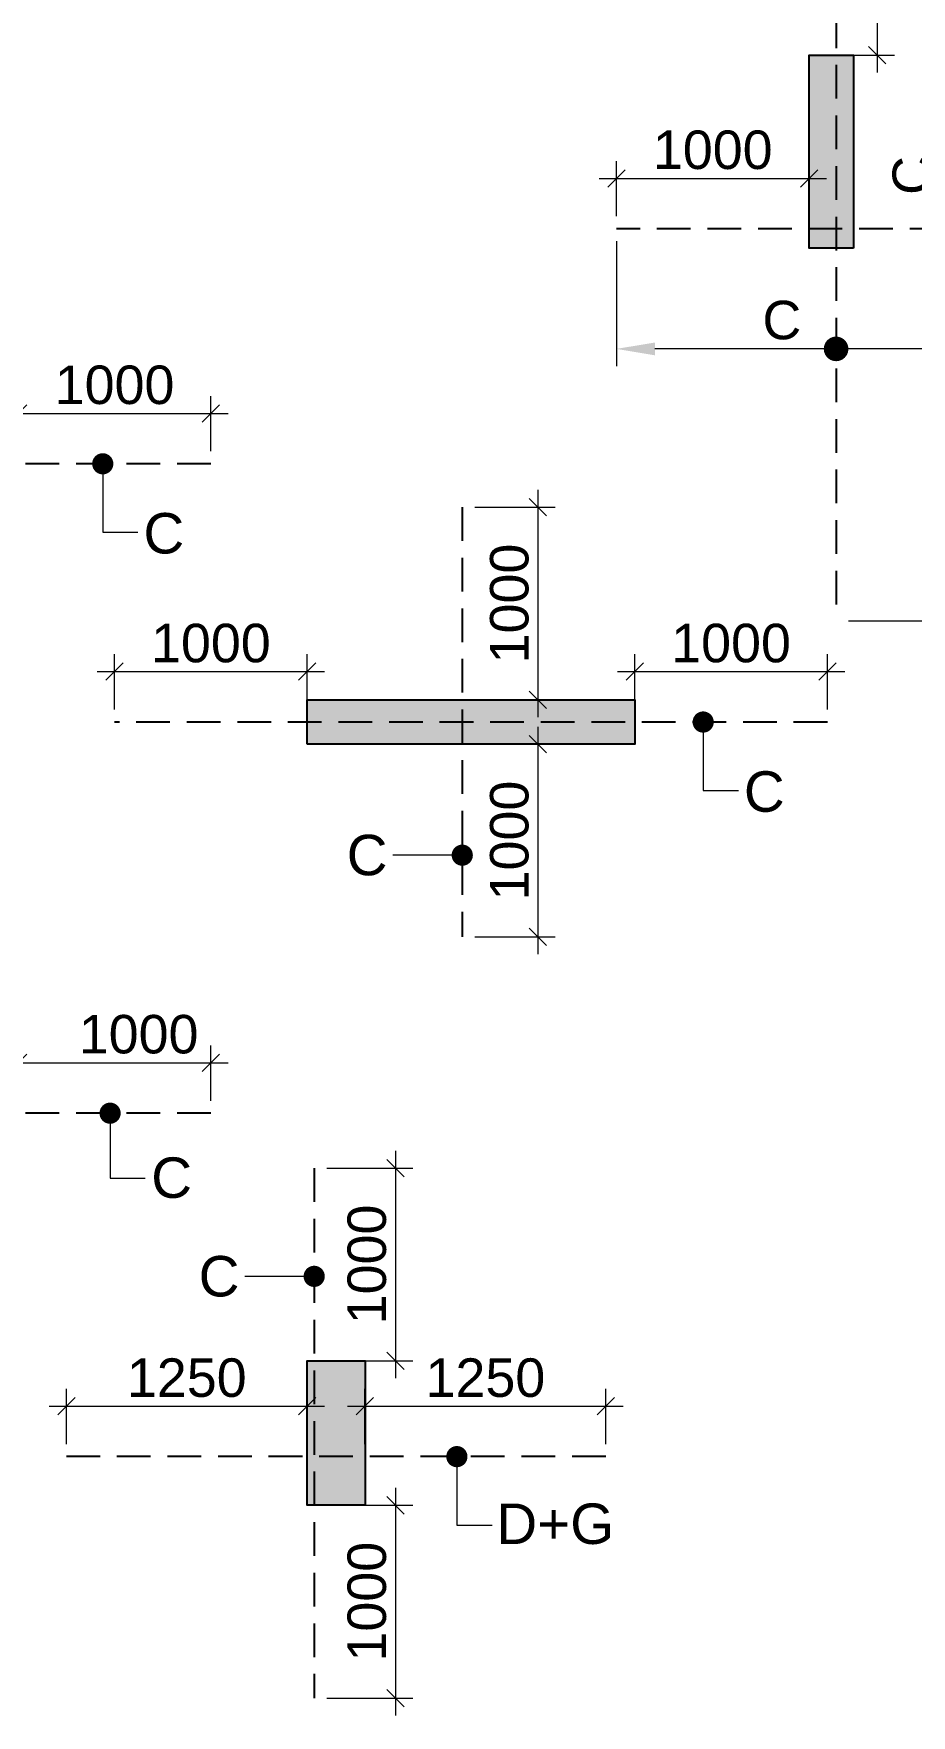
# Model space of a CAD drawing. Header units: millimetres. Extents: x 1123469 to 1752051, y -126924 to 196924.
# Drawn here: x 1517819 to 1522375, y 142484 to 151212 of the extents above; entities that cross this region are included whole.
import ezdxf

# ---------------------------------------------------------------- set-up
doc = ezdxf.new("R2010")
doc.units = ezdxf.units.MM
doc.header["$LTSCALE"] = 500
doc.header["$MEASUREMENT"] = 0
doc.header["$PDMODE"] = 34
doc.linetypes.add('CONTINOUS', pattern=[0])
doc.linetypes.add('HIDDEN', pattern=[0.375, 0.25, -0.125])
doc.layers.get('Defpoints').update_dxf_attribs({"lineweight": 0})
for name, color, linetype, lineweight in [('ARWO', 1, 'Continuous', 18), ('CUT OUT', 1, 'Continuous', 13), ('dim-M', 1, 'Continuous', 15), ('TOWER COL HATCH', 253, 'Continuous', 20)]:
    doc.layers.add(name, color=color, linetype=linetype, lineweight=lineweight)
for name, color, linetype in [('COL. DIM', 3, 'Continuous'), ('reinf.', 4, 'Continuous'), ('TEXT 1', 1, 'Continuous'), ('TOWER AREA COLUMN.', 6, 'Continuous')]:
    doc.layers.add(name, color=color, linetype=linetype)
doc.styles.add('3mm', font='arial.ttf')
doc.dimstyles.new('PARAMVEER', dxfattribs={"dimtxt": 200, "dimasz": 100, "dimexe": 0, "dimexo": 25, "dimgap": 10, "dimtad": 1, "dimdec": 0, "dimrnd": 5, "dimzin": 0, "dimdsep": 46, "dimtxsty": '3mm', "dimblk": 'OBLIQUE', "dimcen": 0.09, "dimdle": 75, "dimclrd": 1, "dimclre": 1, "dimclrt": 3, "dimadec": 0, "dimazin": 0, "dimtfac": 1, "dimtdec": 0, "dimtmove": 1, "dimatfit": 3, "dimfxl": 100, "dimtolj": 1, "dimtzin": 0, "dimlwd": 18, "dimlwe": 5, "dimarcsym": 0})
doc.dimstyles.new('PARAMVEER BEAM', dxfattribs={"dimtxt": 200, "dimasz": 100, "dimexe": 0, "dimexo": 0, "dimgap": 10, "dimtad": 1, "dimdec": 0, "dimzin": 0, "dimdsep": 46, "dimtxsty": '3mm', "dimblk": 'ARCHTICK', "dimcen": 0.09, "dimdle": 75, "dimclrd": 1, "dimclre": 1, "dimclrt": 3, "dimadec": 0, "dimazin": 0, "dimtfac": 1, "dimtdec": 0, "dimtmove": 1, "dimatfit": 3, "dimfxl": 100, "dimtolj": 1, "dimtzin": 0, "dimlwd": 18, "dimlwe": 5, "dimarcsym": 0})

# ---------------------------------------------------------------- blocks, each defined once
blk = doc.blocks.new('3tgra')
at = {"layer": 'TOWER COL HATCH'}
h = blk.add_hatch(color=253, dxfattribs=at)
h.dxf.hatch_style = 1
h.paths.add_polyline_path([(1383490.6, 87076.6), (1383720.6, 87076.6), (1383720.6, 88076.6), (1383490.6, 88076.6)])
h = blk.add_hatch(color=253, dxfattribs=at)
h.dxf.hatch_style = 1
h.paths.add_polyline_path([(1386325.6, 84501.6), (1386325.6, 84731.6), (1384625.6, 84731.6), (1384625.6, 84501.6)])
h = blk.add_hatch(color=253, dxfattribs=at)
h.dxf.hatch_style = 1
h.paths.add_polyline_path([(1386025.6, 80551.7), (1386325.6, 80551.7), (1386325.6, 81301.7), (1386025.6, 81301.7)])
at = {"layer": 'TOWER AREA COLUMN.', "color": 4}
for points in [[(1383490.6, 87076.6), (1383720.6, 87076.6), (1383720.6, 88076.6), (1383490.6, 88076.6)], [(1386325.6, 84501.6), (1386325.6, 84731.6), (1384625.6, 84731.6), (1384625.6, 84501.6)], [(1386025.6, 80551.7), (1386325.6, 80551.7), (1386325.6, 81301.7), (1386025.6, 81301.7)]]:
    blk.add_lwpolyline(points, close=True, dxfattribs=at)
blk = doc.blocks.new('_Oblique')
at = {"color": 0, "linetype": 'ByBlock', "lineweight": -2}
blk.add_line((-0.5, -0.5), (0.5, 0.5), dxfattribs=at)
blk = doc.blocks.new('*D921')
at = {"layer": 'COL. DIM', "color": 1, "lineweight": 18, "ltscale": 10, "transparency": 16777216}
blk.add_line((1523122.1, 149254.1), (1523122.1, 148074.1), dxfattribs=at)
at = {"layer": 'COL. DIM', "color": 1, "linetype": 'CONTINOUS', "lineweight": 5, "ltscale": 10, "transparency": 16777216}
for p, q in [((1523609.3, 149164.1), (1523032.1, 149164.1)), ((1522049.5, 148164.1), (1523212.1, 148164.1))]:
    blk.add_line(p, q, dxfattribs=at)
at = {"layer": 'Defpoints', "color": 0, "ltscale": 10, "transparency": 16777216}
for p in [(1523674.3, 149164.1), (1521984.5, 148164.1), (1523122.1, 148164.1)]:
    blk.add_point(p, dxfattribs=at)
at = {"layer": 'COL. DIM', "color": 1, "lineweight": 18, "ltscale": 10, "transparency": 16777216, "xscale": 90, "yscale": 90, "zscale": 90}
for p, rotation in [((1523122.1, 149164.1), 90), ((1523122.1, 148164.1), 270)]:
    blk.add_blockref('_Oblique', p, dxfattribs=dict(at, rotation=rotation))
at = {"layer": 'COL. DIM', "color": 3, "ltscale": 10, "transparency": 16777216, "insert": (1522975, 148664.1), "char_height": 200, "attachment_point": 5, "rotation": 90, "style": '3mm'}
blk.add_mtext('\\A1;1000', dxfattribs=at)
blk = doc.blocks.new('*D922')
at = {"layer": 'COL. DIM', "color": 1, "linetype": 'CONTINOUS', "lineweight": 5, "ltscale": 10, "transparency": 16777216}
for p, q in [((1520844.3, 150263.9), (1520844.3, 150550.5)), ((1521844.3, 150263.9), (1521844.3, 150550.5))]:
    blk.add_line(p, q, dxfattribs=at)
at = {"layer": 'COL. DIM', "color": 1, "lineweight": 18, "ltscale": 10, "transparency": 16777216}
blk.add_line((1520754.3, 150460.5), (1521934.3, 150460.5), dxfattribs=at)
at = {"layer": 'Defpoints', "color": 0, "ltscale": 10, "transparency": 16777216}
for p in [(1521844.3, 150460.5), (1520844.3, 150198.9), (1521844.3, 150198.9)]:
    blk.add_point(p, dxfattribs=at)
at = {"layer": 'COL. DIM', "color": 1, "lineweight": 18, "ltscale": 10, "transparency": 16777216, "xscale": 90, "yscale": 90, "zscale": 90, "rotation": 180}
blk.add_blockref('_Oblique', (1520844.3, 150460.5), dxfattribs=at)
at = {"layer": 'COL. DIM', "color": 1, "lineweight": 18, "ltscale": 10, "transparency": 16777216, "xscale": 90, "yscale": 90, "zscale": 90}
blk.add_blockref('_Oblique', (1521844.3, 150460.5), dxfattribs=at)
at = {"layer": 'COL. DIM', "color": 3, "ltscale": 10, "transparency": 16777216, "insert": (1521344.3, 150607.6), "char_height": 200, "attachment_point": 5, "style": '3mm'}
blk.add_mtext('\\A1;1000', dxfattribs=at)
blk = doc.blocks.new('*D923')
at = {"layer": 'COL. DIM', "color": 1, "lineweight": 18, "ltscale": 10, "transparency": 16777216}
blk.add_line((1522196.9, 152189.1), (1522196.9, 151009.1), dxfattribs=at)
at = {"layer": 'COL. DIM', "color": 1, "linetype": 'CONTINOUS', "lineweight": 5, "ltscale": 10, "transparency": 16777216}
for p, q in [((1522049.5, 152099.1), (1522286.9, 152099.1)), ((1522049.5, 151099.1), (1522286.9, 151099.1))]:
    blk.add_line(p, q, dxfattribs=at)
at = {"layer": 'Defpoints', "color": 0, "ltscale": 10, "transparency": 16777216}
for p in [(1521984.5, 152099.1), (1521984.5, 151099.1), (1522196.9, 151099.1)]:
    blk.add_point(p, dxfattribs=at)
at = {"layer": 'COL. DIM', "color": 1, "lineweight": 18, "ltscale": 10, "transparency": 16777216, "xscale": 90, "yscale": 90, "zscale": 90}
for p, rotation in [((1522196.9, 152099.1), 90), ((1522196.9, 151099.1), 270)]:
    blk.add_blockref('_Oblique', p, dxfattribs=dict(at, rotation=rotation))
at = {"layer": 'COL. DIM', "color": 3, "ltscale": 10, "transparency": 16777216, "insert": (1522049.8, 151664.9), "char_height": 200, "attachment_point": 5, "rotation": 90, "style": '3mm'}
blk.add_mtext('\\A1;1000', dxfattribs=at)
blk = doc.blocks.new('*D925')
at = {"layer": 'COL. DIM', "color": 1, "linetype": 'CONTINOUS', "lineweight": 5, "ltscale": 10, "transparency": 16777216}
for p, q in [((1520844.3, 150133.9), (1520844.3, 149485.5)), ((1524904.3, 150133.9), (1524904.3, 149485.5))]:
    blk.add_line(p, q, dxfattribs=at)
at = {"layer": 'COL. DIM', "color": 1, "lineweight": 18, "ltscale": 10, "transparency": 16777216}
blk.add_line((1524704.3, 149575.5), (1521044.3, 149575.5), dxfattribs=at)
at = {"layer": 'COL. DIM', "color": 1, "ltscale": 10, "transparency": 16777216}
for points in [[(1521044.3, 149608.8), (1521044.3, 149542.1), (1520844.3, 149575.5)], [(1524704.3, 149608.8), (1524704.3, 149542.1), (1524904.3, 149575.5)]]:
    blk.add_solid(points, dxfattribs=at)
at = {"layer": 'Defpoints', "color": 0, "ltscale": 10, "transparency": 16777216}
for p in [(1520844.3, 150198.9), (1524904.3, 150198.9), (1520844.3, 149575.5)]:
    blk.add_point(p, dxfattribs=at)
at = {"layer": 'COL. DIM', "color": 3, "ltscale": 10, "transparency": 16777216, "insert": (1521703.1, 149723.9), "char_height": 200, "attachment_point": 5, "style": '3mm'}
blk.add_mtext('\\A1;C', dxfattribs=at)
blk = doc.blocks.new('*D926')
at = {"layer": 'COL. DIM', "color": 1, "linetype": 'CONTINOUS', "lineweight": 5, "ltscale": 10, "transparency": 16777216}
for p, q in [((1522049.5, 152099.1), (1522617.4, 152099.1)), ((1522049.5, 148164.1), (1522617.4, 148164.1))]:
    blk.add_line(p, q, dxfattribs=at)
at = {"layer": 'COL. DIM', "color": 1, "lineweight": 18, "ltscale": 10, "transparency": 16777216}
blk.add_line((1522527.4, 151899.1), (1522527.4, 148364.1), dxfattribs=at)
at = {"layer": 'COL. DIM', "color": 1, "ltscale": 10, "transparency": 16777216}
for points in [[(1522494.1, 151899.1), (1522560.7, 151899.1), (1522527.4, 152099.1)], [(1522494.1, 148364.1), (1522560.7, 148364.1), (1522527.4, 148164.1)]]:
    blk.add_solid(points, dxfattribs=at)
at = {"layer": 'Defpoints', "color": 0, "ltscale": 10, "transparency": 16777216}
for p in [(1521984.5, 152099.1), (1521984.5, 148164.1), (1522527.4, 148164.1)]:
    blk.add_point(p, dxfattribs=at)
at = {"layer": 'COL. DIM', "color": 3, "ltscale": 10, "transparency": 16777216, "insert": (1522379, 150475.4), "char_height": 200, "attachment_point": 5, "rotation": 90, "style": '3mm'}
blk.add_mtext('\\A1;C', dxfattribs=at)
blk = doc.blocks.new('*D927')
at = {"layer": 'COL. DIM', "color": 1, "lineweight": 18, "ltscale": 10, "transparency": 16777216}
blk.add_line((1520436.5, 147614.1), (1520436.5, 146434.1), dxfattribs=at)
at = {"layer": 'COL. DIM', "color": 1, "linetype": 'CONTINOUS', "lineweight": 5, "ltscale": 10, "transparency": 16777216}
for p, q in [((1520109.1, 147524.1), (1520526.5, 147524.1)), ((1520109.1, 146524.1), (1520526.5, 146524.1))]:
    blk.add_line(p, q, dxfattribs=at)
at = {"layer": 'Defpoints', "color": 0, "ltscale": 10, "transparency": 16777216}
for p in [(1520044.1, 147524.1), (1520044.1, 146524.1), (1520436.5, 146524.1)]:
    blk.add_point(p, dxfattribs=at)
at = {"layer": 'COL. DIM', "color": 1, "lineweight": 18, "ltscale": 10, "transparency": 16777216, "xscale": 90, "yscale": 90, "zscale": 90}
for p, rotation in [((1520436.5, 147524.1), 90), ((1520436.5, 146524.1), 270)]:
    blk.add_blockref('_Oblique', p, dxfattribs=dict(at, rotation=rotation))
at = {"layer": 'COL. DIM', "color": 3, "ltscale": 10, "transparency": 16777216, "insert": (1520289.4, 147024.1), "char_height": 200, "attachment_point": 5, "rotation": 90, "style": '3mm'}
blk.add_mtext('\\A1;1000', dxfattribs=at)
blk = doc.blocks.new('_ArchTick')
at = {"color": 0, "linetype": 'ByBlock', "const_width": 0.15}
blk.add_lwpolyline([(-0.5, -0.5), (0.5, 0.5)], dxfattribs=at)
blk = doc.blocks.new('*D928')
at = {"layer": 'COL. DIM', "color": 1, "linetype": 'CONTINOUS', "lineweight": 5, "ltscale": 10, "transparency": 16777216}
for p, q in [((1520939.3, 147704.1), (1520939.3, 147990.6)), ((1521939.3, 147704.1), (1521939.3, 147990.6))]:
    blk.add_line(p, q, dxfattribs=at)
at = {"layer": 'COL. DIM', "color": 1, "lineweight": 18, "ltscale": 10, "transparency": 16777216}
blk.add_line((1520849.3, 147900.6), (1522029.3, 147900.6), dxfattribs=at)
at = {"layer": 'Defpoints', "color": 0, "ltscale": 10, "transparency": 16777216}
for p in [(1521939.3, 147900.6), (1520939.3, 147639.1), (1521939.3, 147639.1)]:
    blk.add_point(p, dxfattribs=at)
at = {"layer": 'COL. DIM', "color": 1, "lineweight": 18, "ltscale": 10, "transparency": 16777216, "xscale": 90, "yscale": 90, "zscale": 90, "rotation": 180}
blk.add_blockref('_Oblique', (1520939.3, 147900.6), dxfattribs=at)
at = {"layer": 'COL. DIM', "color": 1, "lineweight": 18, "ltscale": 10, "transparency": 16777216, "xscale": 90, "yscale": 90, "zscale": 90}
blk.add_blockref('_Oblique', (1521939.3, 147900.6), dxfattribs=at)
at = {"layer": 'COL. DIM', "color": 3, "ltscale": 10, "transparency": 16777216, "insert": (1521439.3, 148047.7), "char_height": 200, "attachment_point": 5, "style": '3mm'}
blk.add_mtext('\\A1;1000', dxfattribs=at)
blk = doc.blocks.new('*D929')
at = {"layer": 'COL. DIM', "color": 1, "linetype": 'CONTINOUS', "lineweight": 5, "ltscale": 10, "transparency": 16777216}
for p, q in [((1518239.3, 147704.1), (1518239.3, 147990.6)), ((1519239.3, 147704.1), (1519239.3, 147990.6))]:
    blk.add_line(p, q, dxfattribs=at)
at = {"layer": 'COL. DIM', "color": 1, "lineweight": 18, "ltscale": 10, "transparency": 16777216}
blk.add_line((1518149.3, 147900.6), (1519329.3, 147900.6), dxfattribs=at)
at = {"layer": 'Defpoints', "color": 0, "ltscale": 10, "transparency": 16777216}
for p in [(1519239.3, 147900.6), (1518239.3, 147639.1), (1519239.3, 147639.1)]:
    blk.add_point(p, dxfattribs=at)
at = {"layer": 'COL. DIM', "color": 1, "lineweight": 18, "ltscale": 10, "transparency": 16777216, "xscale": 90, "yscale": 90, "zscale": 90, "rotation": 180}
blk.add_blockref('_Oblique', (1518239.3, 147900.6), dxfattribs=at)
at = {"layer": 'COL. DIM', "color": 1, "lineweight": 18, "ltscale": 10, "transparency": 16777216, "xscale": 90, "yscale": 90, "zscale": 90}
blk.add_blockref('_Oblique', (1519239.3, 147900.6), dxfattribs=at)
at = {"layer": 'COL. DIM', "color": 3, "ltscale": 10, "transparency": 16777216, "insert": (1518739.3, 148047.7), "char_height": 200, "attachment_point": 5, "style": '3mm'}
blk.add_mtext('\\A1;1000', dxfattribs=at)
blk = doc.blocks.new('*D930')
at = {"layer": 'COL. DIM', "color": 1, "lineweight": 18, "ltscale": 10, "transparency": 16777216}
blk.add_line((1520436.5, 148844.1), (1520436.5, 147664.1), dxfattribs=at)
at = {"layer": 'COL. DIM', "color": 1, "linetype": 'CONTINOUS', "lineweight": 5, "ltscale": 10, "transparency": 16777216}
for p, q in [((1520109.1, 148754.1), (1520526.5, 148754.1)), ((1520109.1, 147754.1), (1520526.5, 147754.1))]:
    blk.add_line(p, q, dxfattribs=at)
at = {"layer": 'Defpoints', "color": 0, "ltscale": 10, "transparency": 16777216}
for p in [(1520044.1, 148754.1), (1520044.1, 147754.1), (1520436.5, 147754.1)]:
    blk.add_point(p, dxfattribs=at)
at = {"layer": 'COL. DIM', "color": 1, "lineweight": 18, "ltscale": 10, "transparency": 16777216, "xscale": 90, "yscale": 90, "zscale": 90}
for p, rotation in [((1520436.5, 148754.1), 90), ((1520436.5, 147754.1), 270)]:
    blk.add_blockref('_Oblique', p, dxfattribs=dict(at, rotation=rotation))
at = {"layer": 'COL. DIM', "color": 3, "ltscale": 10, "transparency": 16777216, "insert": (1520289.4, 148254.1), "char_height": 200, "attachment_point": 5, "rotation": 90, "style": '3mm'}
blk.add_mtext('\\A1;1000', dxfattribs=at)
blk = doc.blocks.new('*D936')
at = {"layer": 'COL. DIM', "color": 1, "linetype": 'CONTINOUS', "lineweight": 5, "ltscale": 10, "transparency": 16777216}
for p, q in [((1517739.3, 149044.2), (1517739.3, 149330.8)), ((1518739.3, 149044.2), (1518739.3, 149330.8))]:
    blk.add_line(p, q, dxfattribs=at)
at = {"layer": 'COL. DIM', "color": 1, "lineweight": 18, "ltscale": 10, "transparency": 16777216}
blk.add_line((1517649.3, 149240.8), (1518829.3, 149240.8), dxfattribs=at)
at = {"layer": 'Defpoints', "color": 0, "ltscale": 10, "transparency": 16777216}
for p in [(1518739.3, 149240.8), (1517739.3, 148979.2), (1518739.3, 148979.2)]:
    blk.add_point(p, dxfattribs=at)
at = {"layer": 'COL. DIM', "color": 1, "lineweight": 18, "ltscale": 10, "transparency": 16777216, "xscale": 90, "yscale": 90, "zscale": 90, "rotation": 180}
blk.add_blockref('_Oblique', (1517739.3, 149240.8), dxfattribs=at)
at = {"layer": 'COL. DIM', "color": 1, "lineweight": 18, "ltscale": 10, "transparency": 16777216, "xscale": 90, "yscale": 90, "zscale": 90}
blk.add_blockref('_Oblique', (1518739.3, 149240.8), dxfattribs=at)
at = {"layer": 'COL. DIM', "color": 3, "ltscale": 10, "transparency": 16777216, "insert": (1518239.3, 149387.9), "char_height": 200, "attachment_point": 5, "style": '3mm'}
blk.add_mtext('\\A1;1000', dxfattribs=at)
blk = doc.blocks.new('*D972')
at = {"layer": 'COL. DIM', "color": 1, "linetype": 'CONTINOUS', "lineweight": 5, "ltscale": 10, "transparency": 16777216}
for p, q in [((1517739.2, 145674.2), (1517739.2, 145960.8)), ((1518739.2, 145674.2), (1518739.2, 145960.8))]:
    blk.add_line(p, q, dxfattribs=at)
at = {"layer": 'COL. DIM', "color": 1, "lineweight": 18, "ltscale": 10, "transparency": 16777216}
blk.add_line((1517649.2, 145870.8), (1518829.2, 145870.8), dxfattribs=at)
at = {"layer": 'Defpoints', "color": 0, "ltscale": 10, "transparency": 16777216}
for p in [(1518739.2, 145870.8), (1517739.2, 145609.2), (1518739.2, 145609.2)]:
    blk.add_point(p, dxfattribs=at)
at = {"layer": 'COL. DIM', "color": 1, "lineweight": 18, "ltscale": 10, "transparency": 16777216, "xscale": 90, "yscale": 90, "zscale": 90, "rotation": 180}
blk.add_blockref('_Oblique', (1517739.2, 145870.8), dxfattribs=at)
at = {"layer": 'COL. DIM', "color": 1, "lineweight": 18, "ltscale": 10, "transparency": 16777216, "xscale": 90, "yscale": 90, "zscale": 90}
blk.add_blockref('_Oblique', (1518739.2, 145870.8), dxfattribs=at)
at = {"layer": 'COL. DIM', "color": 3, "ltscale": 10, "transparency": 16777216, "insert": (1518364.2, 146017.9), "char_height": 200, "attachment_point": 5, "style": '3mm'}
blk.add_mtext('\\A1;1000', dxfattribs=at)
blk = doc.blocks.new('*D975')
at = {"layer": 'COL. DIM', "color": 1, "lineweight": 18, "ltscale": 10, "transparency": 16777216}
blk.add_line((1519696.8, 143664.2), (1519696.8, 142484.2), dxfattribs=at)
at = {"layer": 'COL. DIM', "color": 1, "linetype": 'CONTINOUS', "lineweight": 5, "ltscale": 10, "transparency": 16777216}
for p, q in [((1519340.6, 143574.2), (1519786.8, 143574.2)), ((1519340.6, 142574.2), (1519786.8, 142574.2))]:
    blk.add_line(p, q, dxfattribs=at)
at = {"layer": 'Defpoints', "color": 0, "ltscale": 10, "transparency": 16777216}
for p in [(1519275.6, 143574.2), (1519275.6, 142574.2), (1519696.8, 142574.2)]:
    blk.add_point(p, dxfattribs=at)
at = {"layer": 'COL. DIM', "color": 1, "lineweight": 18, "ltscale": 10, "transparency": 16777216, "xscale": 90, "yscale": 90, "zscale": 90}
for p, rotation in [((1519696.8, 143574.2), 90), ((1519696.8, 142574.2), 270)]:
    blk.add_blockref('_Oblique', p, dxfattribs=dict(at, rotation=rotation))
at = {"layer": 'COL. DIM', "color": 3, "ltscale": 10, "transparency": 16777216, "insert": (1519549.7, 143074.2), "char_height": 200, "attachment_point": 5, "rotation": 90, "style": '3mm'}
blk.add_mtext('\\A1;1000', dxfattribs=at)
blk = doc.blocks.new('*D976')
at = {"layer": 'COL. DIM', "color": 1, "linetype": 'CONTINOUS', "lineweight": 5, "ltscale": 10, "transparency": 16777216}
for p, q in [((1519539.2, 143891.9), (1519539.2, 144178.4)), ((1520789.2, 143891.9), (1520789.2, 144178.4))]:
    blk.add_line(p, q, dxfattribs=at)
at = {"layer": 'COL. DIM', "color": 1, "lineweight": 18, "ltscale": 10, "transparency": 16777216}
blk.add_line((1519449.2, 144088.4), (1520879.2, 144088.4), dxfattribs=at)
at = {"layer": 'Defpoints', "color": 0, "ltscale": 10, "transparency": 16777216}
for p in [(1520789.2, 144088.4), (1519539.2, 143826.9), (1520789.2, 143826.9)]:
    blk.add_point(p, dxfattribs=at)
at = {"layer": 'COL. DIM', "color": 1, "lineweight": 18, "ltscale": 10, "transparency": 16777216, "xscale": 90, "yscale": 90, "zscale": 90, "rotation": 180}
blk.add_blockref('_Oblique', (1519539.2, 144088.4), dxfattribs=at)
at = {"layer": 'COL. DIM', "color": 1, "lineweight": 18, "ltscale": 10, "transparency": 16777216, "xscale": 90, "yscale": 90, "zscale": 90}
blk.add_blockref('_Oblique', (1520789.2, 144088.4), dxfattribs=at)
at = {"layer": 'COL. DIM', "color": 3, "ltscale": 10, "transparency": 16777216, "insert": (1520164.2, 144235.5), "char_height": 200, "attachment_point": 5, "style": '3mm'}
blk.add_mtext('\\A1;1250', dxfattribs=at)
blk = doc.blocks.new('*D977')
at = {"layer": 'COL. DIM', "color": 1, "linetype": 'CONTINOUS', "lineweight": 5, "ltscale": 10, "transparency": 16777216}
for p, q in [((1517989.2, 143891.9), (1517989.2, 144178.4)), ((1519239.2, 143891.9), (1519239.2, 144178.4))]:
    blk.add_line(p, q, dxfattribs=at)
at = {"layer": 'COL. DIM', "color": 1, "lineweight": 18, "ltscale": 10, "transparency": 16777216}
blk.add_line((1517899.2, 144088.4), (1519329.2, 144088.4), dxfattribs=at)
at = {"layer": 'Defpoints', "color": 0, "ltscale": 10, "transparency": 16777216}
for p in [(1519239.2, 144088.4), (1517989.2, 143826.9), (1519239.2, 143826.9)]:
    blk.add_point(p, dxfattribs=at)
at = {"layer": 'COL. DIM', "color": 1, "lineweight": 18, "ltscale": 10, "transparency": 16777216, "xscale": 90, "yscale": 90, "zscale": 90, "rotation": 180}
blk.add_blockref('_Oblique', (1517989.2, 144088.4), dxfattribs=at)
at = {"layer": 'COL. DIM', "color": 1, "lineweight": 18, "ltscale": 10, "transparency": 16777216, "xscale": 90, "yscale": 90, "zscale": 90}
blk.add_blockref('_Oblique', (1519239.2, 144088.4), dxfattribs=at)
at = {"layer": 'COL. DIM', "color": 3, "ltscale": 10, "transparency": 16777216, "insert": (1518614.2, 144235.5), "char_height": 200, "attachment_point": 5, "style": '3mm'}
blk.add_mtext('\\A1;1250', dxfattribs=at)
blk = doc.blocks.new('*D978')
at = {"layer": 'COL. DIM', "color": 1, "lineweight": 18, "ltscale": 10, "transparency": 16777216}
blk.add_line((1519696.8, 145414.2), (1519696.8, 144234.2), dxfattribs=at)
at = {"layer": 'COL. DIM', "color": 1, "linetype": 'CONTINOUS', "lineweight": 5, "ltscale": 10, "transparency": 16777216}
for p, q in [((1519340.6, 145324.2), (1519786.8, 145324.2)), ((1519340.6, 144324.2), (1519786.8, 144324.2))]:
    blk.add_line(p, q, dxfattribs=at)
at = {"layer": 'Defpoints', "color": 0, "ltscale": 10, "transparency": 16777216}
for p in [(1519275.6, 145324.2), (1519275.6, 144324.2), (1519696.8, 144324.2)]:
    blk.add_point(p, dxfattribs=at)
at = {"layer": 'COL. DIM', "color": 1, "lineweight": 18, "ltscale": 10, "transparency": 16777216, "xscale": 90, "yscale": 90, "zscale": 90}
for p, rotation in [((1519696.8, 145324.2), 90), ((1519696.8, 144324.2), 270)]:
    blk.add_blockref('_Oblique', p, dxfattribs=dict(at, rotation=rotation))
at = {"layer": 'COL. DIM', "color": 3, "ltscale": 10, "transparency": 16777216, "insert": (1519549.7, 144824.2), "char_height": 200, "attachment_point": 5, "rotation": 90, "style": '3mm'}
blk.add_mtext('\\A1;1000', dxfattribs=at)

msp = doc.modelspace()

# ---------------------------------------------------------------- linework, layer by layer
at = {"layer": 'dim-M', "color": 4, "ltscale": 10, "const_width": 63.8}
msp.add_lwpolyline([(1522016.4, 149575.5, -1), (1521952.6, 149575.5, -1)], format="xyb", close=True, dxfattribs=at)
at = {"layer": 'reinf.', "color": 4, "linetype": 'HIDDEN', "ltscale": 1.4}
for p, q in [((1521984.5, 152099.1), (1521984.5, 148164.1)), ((1524904.3, 150198.9), (1520844.3, 150198.9)), ((1518739.3, 148979.2), (1515554.3, 148979.2)), ((1520044.1, 148754.1), (1520044.1, 146524.1)), ((1521939.3, 147639.1), (1518239.3, 147639.1)), ((1518739.2, 145609.2), (1515554.9, 145609.2)), ((1519275.6, 145324.2), (1519275.6, 142574.2)), ((1520789.2, 143826.9), (1517989.2, 143826.9))]:
    msp.add_line(p, q, dxfattribs=at)

# ---------------------------------------------------------------- block references
at = {"layer": 'CUT OUT', "color": 4, "xscale": -1}
msp.add_blockref('3tgra', (2905564.9, 63022.5), dxfattribs=at)

# ---------------------------------------------------------------- texts
at = {"layer": 'TEXT 1', "color": 2, "linetype": 'ByBlock', "style": '3mm'}
for s, p in [('C', (1518389.3, 148513.7, -0.1)), ('C', (1521505.9, 147173.5, -0.1)), ('C', (1519444.3, 146843.9, -0.1)), ('C', (1518429.6, 145169.7, -0.1)), ('C', (1518675.8, 144658.2, -0.1)), ('D+G', (1520221.3, 143373.7, -0.1))]:
    msp.add_text(s, height=210, dxfattribs=at).set_placement(p)

# ---------------------------------------------------------------- dimensions: what is measured, and where the dimension line sits
at = {"layer": 'COL. DIM', "color": 6, "ltscale": 10}
for base, p1, p2, angle, picture, middle in [((1522196.9, 151099.1), (1521984.5, 152099.1), (1521984.5, 151099.1), 90, '*D923', (1522196.9, 151664.9)), ((1518739.2, 145870.8), (1517739.2, 145609.2), (1518739.2, 145609.2), 0, '*D972', (1518364.2, 145870.8)), ((1520789.2, 144088.4), (1519539.2, 143826.9), (1520789.2, 143826.9), 0, '*D976', (1520164.2, 144088.4))]:
    dim = msp.add_linear_dim(base=base, p1=p1, p2=p2, angle=angle, dimstyle='PARAMVEER', override={"dimasz": 90, "dimexe": 90, "dimexo": 65, "dimgap": 45, "dimpost": '\\X', "dimdle": 90, "dimfxl": 0.18, "dimarcsym": 1}, dxfattribs=at)
    dim.commit()
    dim.dimension.update_dxf_attribs({"geometry": picture, "text_midpoint": middle, "dimtype": 160})
for base, p1, p2, angle, picture, middle in [((1522527.4, 148164.1), (1521984.5, 152099.1), (1521984.5, 148164.1), 90, '*D926', (1522527.4, 150475.4)), ((1520844.3, 149575.5), (1524904.3, 150198.9), (1520844.3, 150198.9), 180, '*D925', (1521703.1, 149575.5))]:
    dim = msp.add_linear_dim(base=base, p1=p1, p2=p2, angle=angle, text='C', dimstyle='PARAMVEER', override={"dimasz": 200, "dimexe": 90, "dimexo": 65, "dimgap": 45, "dimpost": '\\X', "dimsah": 1, "dimdle": 90, "dimfxl": 0.18, "dimarcsym": 1}, dxfattribs=at)
    dim.commit()
    dim.dimension.update_dxf_attribs({"geometry": picture, "text_midpoint": middle, "dimtype": 160})
for base, p1, p2, angle, picture, middle in [((1521844.3, 150460.5), (1520844.3, 150198.9), (1521844.3, 150198.9), 0, '*D922', (1521344.3, 150607.6)), ((1518739.3, 149240.8), (1517739.3, 148979.2), (1518739.3, 148979.2), 0, '*D936', (1518239.3, 149387.9)), ((1523122.1, 148164.1), (1523674.3, 149164.1), (1521984.5, 148164.1), 90, '*D921', (1522975, 148664.1)), ((1520436.5, 147754.1), (1520044.1, 148754.1), (1520044.1, 147754.1), 90, '*D930', (1520289.4, 148254.1)), ((1519239.3, 147900.6), (1518239.3, 147639.1), (1519239.3, 147639.1), 0, '*D929', (1518739.3, 148047.7)), ((1521939.3, 147900.6), (1520939.3, 147639.1), (1521939.3, 147639.1), 0, '*D928', (1521439.3, 148047.7)), ((1520436.5, 146524.1), (1520044.1, 147524.1), (1520044.1, 146524.1), 90, '*D927', (1520289.4, 147024.1)), ((1519696.8, 144324.2), (1519275.6, 145324.2), (1519275.6, 144324.2), 90, '*D978', (1519549.7, 144824.2)), ((1519239.2, 144088.4), (1517989.2, 143826.9), (1519239.2, 143826.9), 0, '*D977', (1518614.2, 144235.5)), ((1519696.8, 142574.2), (1519275.6, 143574.2), (1519275.6, 142574.2), 90, '*D975', (1519549.7, 143074.2))]:
    dim = msp.add_linear_dim(base=base, p1=p1, p2=p2, angle=angle, dimstyle='PARAMVEER', override={"dimasz": 90, "dimexe": 90, "dimexo": 65, "dimgap": 45, "dimpost": '\\X', "dimdle": 90, "dimfxl": 0.18, "dimarcsym": 1}, dxfattribs=at)
    dim.commit()
    dim.dimension.update_dxf_attribs({"geometry": picture, "text_midpoint": middle})

# ---------------------------------------------------------------- leaders
at = {"layer": 'ARWO', "color": 1}
for points in [[(1518178.1, 148979.2), (1518178.1, 148624.5), (1518360.6, 148624.5)], [(1521294.7, 147639.1), (1521294.7, 147284.3), (1521477.2, 147284.3)], [(1520044.1, 146948.1), (1519683.6, 146948.1)], [(1518216.2, 145609.2), (1518216.2, 145272.4), (1518398.6, 145272.4)], [(1519275.6, 144762.5), (1518915.1, 144762.5)], [(1520016.2, 143826.9), (1520016.2, 143471.6), (1520198.6, 143471.6)]]:
    msp.add_leader(points, dimstyle='PARAMVEER BEAM', override={"dimasz": 110, "dimtad": 0, "dimldrblk": 'Dot', "dimfxl": 0, "dimarcsym": 1}, dxfattribs=at)

doc.saveas('drawing.dxf')
